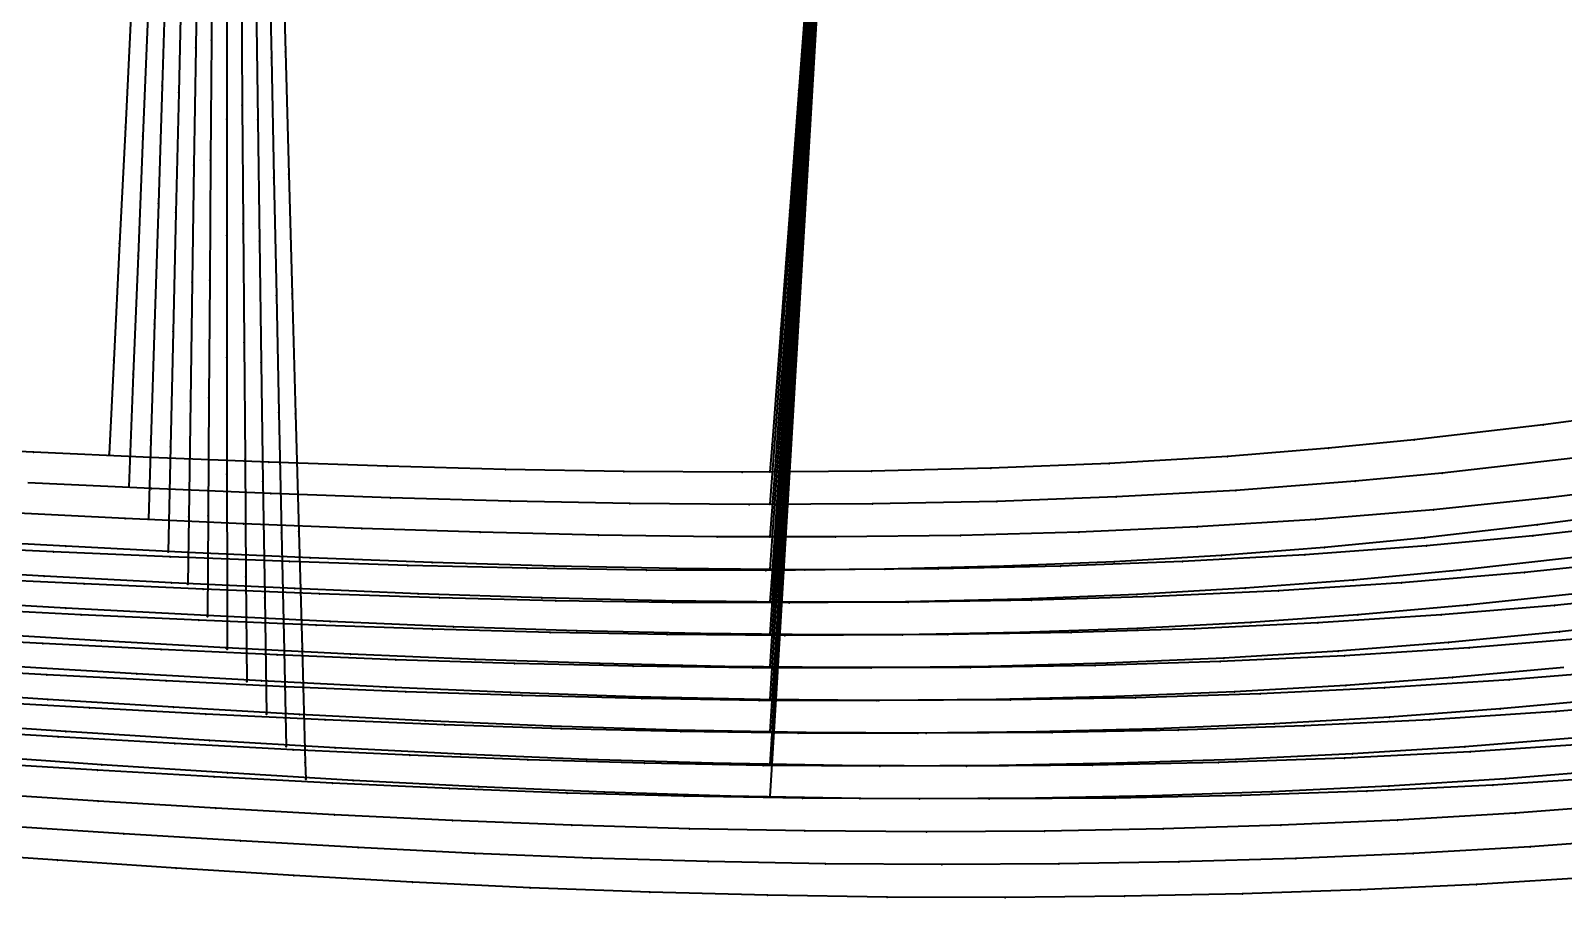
# Model space of a CAD drawing. Extents: x -2408 to 1029, y -526 to 2095.
# Drawn here: x -567.2 to -369.3, y 1217.6 to 1329.5 of the extents above; entities that cross this region are included whole.
import ezdxf

# ---------------------------------------------------------------- set-up
doc = ezdxf.new("R2010")
doc.units = 0

# ---------------------------------------------------------------- blocks, each defined once
blk = doc.blocks.new(' -30')
at = {"layer": '1'}
blk.add_lwpolyline([(-173.768204, 266.649445), (-188.667498, 264.712024), (-203.19989, 263.048262), (-216.107723, 261.813037), (-229.421255, 260.78349), (-243.263953, 259.962451), (-257.471019, 259.367945), (-272.871859, 258.980271), (-288.252151, 258.829027), (-303.657875, 258.883488), (-319.057422, 259.1144), (-334.458205, 259.495196), (-349.768717, 259.996987), (-365.162502, 260.597689), (-380.221198, 261.252039), (-395.609891, 261.970117)], dxfattribs=at)
at = {"layer": '14'}
blk.add_lwpolyline([(-173.497036, 279.543347), (-187.889222, 277.624262), (-204.537502, 275.677619), (-215.577614, 274.602795), (-228.63946, 273.564135), (-243.901694, 272.646423), (-259.179873, 272.019393), (-274.610629, 271.65346), (-291.307569, 271.525076), (-306.589246, 271.6156), (-321.870087, 271.876495), (-337.149428, 272.281161), (-352.426916, 272.803001), (-367.701887, 273.41541), (-382.805522, 274.084141), (-398.074575, 274.803593)], dxfattribs=at)
at = {"layer": '2'}
for p in [(-373.055725, 273.839893), (-287.709846, 271.582108)]:
    blk.add_point(p, dxfattribs=at)
at = {"layer": '3'}
for p in [(-283.991246, 320.791318), (-370.940674, 316.065368), (-285.164421, 305.266334), (-371.69304, 301.044358), (-286.316888, 290.015761), (-372.44714, 285.989388), (-187.889222, 277.624262), (-204.537502, 275.677619), (-382.805522, 274.084141), (-367.701887, 273.41541), (-287.446104, 275.072392), (-228.63946, 273.564135), (-215.577614, 274.602795), (-352.426916, 272.803001), (-337.149428, 272.281161), (-321.870087, 271.876495), (-306.589246, 271.6156), (-291.307569, 271.525076), (-274.610629, 271.65346), (-259.179873, 272.019393), (-243.901694, 272.646423), (-188.667498, 264.712024), (-380.221198, 261.252039), (-216.107723, 261.813037), (-203.19989, 263.048262), (-365.162502, 260.597689), (-349.768717, 259.996987), (-334.458205, 259.495196), (-257.471019, 259.367945), (-243.263953, 259.962451), (-229.421255, 260.78349), (-319.057422, 259.1144), (-303.657875, 258.883488), (-288.252151, 258.829027), (-272.871859, 258.980271)]:
    blk.add_point(p, dxfattribs=at)
at = {"layer": '8'}
for points in [[(-357.994041, 575.302811), (-358.78186, 559.547635), (-359.557937, 544.069272), (-360.322592, 528.86404), (-361.084233, 513.685404), (-361.829946, 498.666906), (-362.574553, 483.487431), (-363.318647, 468.307932), (-364.092661, 452.698247), (-364.85375, 437.519584), (-365.612888, 422.429259), (-366.374362, 407.250609), (-367.134082, 392.071869), (-367.88499, 377.065575), (-368.645189, 361.886858), (-369.405699, 346.708157), (-370.180402, 331.244073), (-370.940674, 316.065368), (-371.69304, 301.044358), (-372.44714, 285.989388), (-373.055725, 273.839893)], [(-267.785759, 536.391029), (-268.970889, 520.885647), (-270.140575, 505.316837), (-271.278187, 489.841572), (-272.408891, 474.313432), (-273.518252, 459.303073), (-274.691014, 443.778063), (-275.86766, 428.304753), (-277.042325, 412.779884), (-278.21354, 397.254754), (-279.349544, 382.208615), (-280.523073, 366.683647), (-281.657577, 351.675743), (-282.83071, 336.150751), (-283.991246, 320.791318), (-285.164421, 305.266334), (-286.316888, 290.015761), (-287.446104, 275.072392), (-287.709846, 271.582108)]]:
    blk.add_lwpolyline(points, dxfattribs=at)
blk = doc.blocks.new(' -31')
at = {"layer": '1'}
blk.add_lwpolyline([(-183.940818, 261.203966), (-198.581317, 259.566592), (-212.384872, 258.273596), (-226.352458, 257.223109), (-240.336739, 256.419421), (-255.126157, 255.825471), (-270.164629, 255.467386), (-285.251046, 255.329408), (-300.293742, 255.386478), (-315.345961, 255.613307), (-330.384005, 255.985714), (-345.867439, 256.497014), (-360.898203, 257.092448), (-376.284831, 257.776471), (-391.309986, 258.497387)], dxfattribs=at)
at = {"layer": '14'}
blk.add_lwpolyline([(-184.036003, 274.012092), (-200.913119, 272.094213), (-212.156456, 271.031151), (-227.563698, 269.864774), (-242.994224, 269.007249), (-258.438914, 268.43259), (-274.469515, 268.107542), (-290.377555, 268.028432), (-305.823296, 268.152585), (-321.267783, 268.447564), (-336.710409, 268.887078), (-352.150871, 269.444846), (-367.588562, 270.094576), (-383.525785, 270.834182)], dxfattribs=at)
at = {"layer": '2'}
for p in [(-370.515747, 270.334682), (-287.709846, 268.076897)]:
    blk.add_point(p, dxfattribs=at)
at = {"layer": '3'}
for p in [(-283.568809, 324.321148), (-368.673841, 315.567976), (-284.686106, 309.145322), (-369.302066, 300.139236), (-285.815989, 293.799556), (-369.923554, 284.876894), (-286.918402, 278.82658), (-200.913119, 272.094213), (-367.588562, 270.094576), (-352.150871, 269.444846), (-227.563698, 269.864774), (-212.156456, 271.031151), (-336.710409, 268.887078), (-321.267783, 268.447564), (-305.823296, 268.152585), (-290.377555, 268.028432), (-274.469515, 268.107542), (-258.438914, 268.43259), (-242.994224, 269.007249), (-198.581317, 259.566592), (-376.284831, 257.776471), (-212.384872, 258.273596), (-360.898203, 257.092448), (-345.867439, 256.497014), (-330.384005, 255.985714), (-315.345961, 255.613307), (-300.293742, 255.386478), (-285.251046, 255.329408), (-270.164629, 255.467386), (-255.126157, 255.825471), (-240.336739, 256.419421), (-226.352458, 257.223109)]:
    blk.add_point(p, dxfattribs=at)
at = {"layer": '8'}
for points in [[(-357.994041, 578.807983), (-358.649132, 562.686417), (-359.267463, 547.518838), (-359.903873, 531.964499), (-360.537909, 516.432865), (-361.157443, 501.065163), (-361.774082, 485.532827), (-362.389768, 470.000454), (-363.004279, 454.703099), (-363.637041, 439.171419), (-364.272866, 423.639861), (-364.903066, 408.198477), (-365.535021, 392.666756), (-366.159478, 377.311497), (-366.791779, 361.779794), (-367.424438, 346.248108), (-368.041408, 331.099689), (-368.673841, 315.567976), (-369.302066, 300.139236), (-369.923554, 284.876894), (-370.515747, 270.334682)], [(-267.785759, 539.896202), (-268.971377, 523.980308), (-270.0986, 508.584758), (-271.194162, 493.295128), (-272.281755, 477.946298), (-273.387537, 462.538378), (-274.514607, 447.192397), (-275.651862, 431.847157), (-276.780583, 416.554046), (-277.908851, 401.208165), (-279.044466, 385.76366), (-280.174425, 370.417898), (-281.309176, 355.012686), (-282.439101, 339.666924), (-283.568809, 324.321148), (-284.686106, 309.145322), (-285.815989, 293.799556), (-286.918402, 278.82658), (-287.709846, 268.076897)]]:
    blk.add_lwpolyline(points, dxfattribs=at)
blk = doc.blocks.new(' -32')
at = {"layer": '1'}
blk.add_lwpolyline([(-183.336008, 257.243767), (-197.687022, 255.719759), (-211.804536, 254.470482), (-225.623599, 253.502201), (-240.282478, 252.738995), (-255.401476, 252.205891), (-270.583031, 251.904495), (-285.785296, 251.817501), (-300.969366, 251.923397), (-316.087234, 252.196246), (-331.265782, 252.614597), (-346.297519, 253.148879), (-361.468315, 253.785421), (-376.636902, 254.494496), (-391.802005, 255.25565)], dxfattribs=at)
at = {"layer": '14'}
blk.add_lwpolyline([(-171.884485, 271.426653), (-187.269534, 269.579546), (-202.023873, 268.052843), (-217.265928, 266.790779), (-232.533419, 265.831239), (-247.818624, 265.150875), (-263.114051, 264.726334), (-279.247417, 264.530002), (-294.542984, 264.557211), (-309.835729, 264.767), (-325.125695, 265.134635), (-340.412701, 265.635379), (-355.696637, 266.244498), (-370.977396, 266.937255), (-387.4764, 267.751329)], dxfattribs=at)
at = {"layer": '2'}
for p in [(-367.975731, 266.829491), (-287.709846, 264.571705)]:
    blk.add_point(p, dxfattribs=at)
at = {"layer": '3'}
for p in [(-366.199039, 322.759771), (-284.033857, 315.781003), (-366.681662, 307.565715), (-285.120378, 300.644871), (-367.17584, 292.008496), (-286.231128, 285.17165), (-367.651794, 277.026072), (-287.314048, 270.085635), (-187.269534, 269.579546), (-202.023873, 268.052843), (-370.977396, 266.937255), (-355.696637, 266.244498), (-340.412701, 265.635379), (-232.533419, 265.831239), (-217.265928, 266.790779), (-325.125695, 265.134635), (-309.835729, 264.767), (-294.542984, 264.557211), (-279.247417, 264.530002), (-263.114051, 264.726334), (-247.818624, 265.150875), (-197.687022, 255.719759), (-376.636902, 254.494496), (-361.468315, 253.785421), (-225.623599, 253.502201), (-211.804536, 254.470482), (-346.297519, 253.148879), (-331.265782, 252.614597), (-316.087234, 252.196246), (-300.969366, 251.923397), (-285.785296, 251.817501), (-270.583031, 251.904495), (-255.401476, 252.205891), (-240.282478, 252.738995)]:
    blk.add_point(p, dxfattribs=at)
at = {"layer": '8'}
for points in [[(-357.994041, 582.313194), (-358.49787, 566.40859), (-358.988057, 550.997434), (-359.474144, 535.786342), (-359.958852, 520.592354), (-360.431675, 505.566142), (-360.900168, 490.37164), (-361.365744, 475.177058), (-361.851347, 459.532016), (-362.332423, 444.337911), (-362.818072, 429.14395), (-363.300177, 414.042294), (-363.782934, 398.848259), (-364.264741, 383.654174), (-364.741199, 368.640575), (-365.223946, 353.446515), (-365.716322, 337.953807), (-366.199039, 322.759771), (-366.681662, 307.565715), (-367.17584, 292.008496), (-367.651794, 277.026072), (-367.975731, 266.829491)], [(-267.785759, 543.401413), (-268.935325, 527.582206), (-270.014405, 512.479487), (-271.068283, 497.415128), (-272.113179, 482.276074), (-273.171797, 467.07604), (-274.251194, 451.939413), (-275.344252, 436.80376), (-276.431543, 421.721797), (-277.517392, 406.585633), (-278.609211, 391.348216), (-279.695318, 376.212082), (-280.782325, 361.076011), (-281.87353, 345.878914), (-282.959968, 330.742801), (-284.033857, 315.781003), (-285.120378, 300.644871), (-286.231128, 285.17165), (-287.314048, 270.085635), (-287.709846, 264.571705)]]:
    blk.add_lwpolyline(points, dxfattribs=at)
blk = doc.blocks.new(' -33')
at = {"layer": '1'}
blk.add_lwpolyline([(-170.503107, 254.684264), (-185.783142, 252.961854), (-200.115176, 251.589704), (-214.32995, 250.479434), (-229.089173, 249.582842), (-244.157703, 248.92773), (-259.464515, 248.511474), (-274.625652, 248.320708), (-289.938199, 248.329859), (-305.373061, 248.52567), (-320.68117, 248.884136), (-336.02926, 249.383467), (-351.329189, 249.996009), (-366.325046, 250.683422), (-381.617947, 251.450812), (-396.831492, 252.263517)], dxfattribs=at)
at = {"layer": '14'}
blk.add_lwpolyline([(-174.358701, 267.027997), (-189.189198, 265.377344), (-202.928383, 264.082616), (-218.663792, 262.907266), (-234.422247, 262.035139), (-250.195302, 261.442392), (-265.974819, 261.105171), (-283.202944, 261.000957), (-299.78551, 261.135663), (-315.557862, 261.451939), (-331.32772, 261.92457), (-347.094884, 262.526912), (-362.85885, 263.232309), (-378.619417, 264.014116), (-394.111107, 264.834048)], dxfattribs=at)
at = {"layer": '2'}
for p in [(-365.435715, 263.324299), (-287.709846, 261.066513)]:
    blk.add_point(p, dxfattribs=at)
at = {"layer": '3'}
for p in [(-282.87251, 330.142659), (-364.060061, 322.615445), (-283.946509, 314.80467), (-364.420403, 307.083761), (-285.033146, 299.287995), (-364.776221, 291.747024), (-286.101627, 284.031138), (-365.121605, 276.861275), (-287.161297, 268.899653), (-189.189198, 265.377344), (-378.619417, 264.014116), (-362.85885, 263.232309), (-202.928383, 264.082616), (-347.094884, 262.526912), (-331.32772, 261.92457), (-315.557862, 261.451939), (-250.195302, 261.442392), (-234.422247, 262.035139), (-218.663792, 262.907266), (-299.78551, 261.135663), (-283.202944, 261.000957), (-265.974819, 261.105171), (-381.617947, 251.450812), (-200.115176, 251.589704), (-185.783142, 252.961854), (-366.325046, 250.683422), (-351.329189, 249.996009), (-336.02926, 249.383467), (-229.089173, 249.582842), (-214.32995, 250.479434), (-320.68117, 248.884136), (-305.373061, 248.52567), (-289.938199, 248.329859), (-274.625652, 248.320708), (-259.464515, 248.511474), (-244.157703, 248.92773)]:
    blk.add_point(p, dxfattribs=at)
at = {"layer": '8'}
for points in [[(-357.994041, 585.818405), (-358.356178, 570.149614), (-358.719727, 554.504655), (-359.083177, 538.963578), (-359.445801, 523.431935), (-359.798016, 508.071864), (-360.144258, 492.539848), (-360.487111, 477.007756), (-360.830012, 461.721146), (-361.188076, 446.189394), (-361.551312, 430.657758), (-361.912148, 415.220494), (-362.272787, 399.688787), (-362.632317, 384.157073), (-362.987864, 368.809854), (-363.348292, 353.278146), (-363.699601, 338.147147), (-364.060061, 322.615445), (-364.420403, 307.083761), (-364.776221, 291.747024), (-365.121605, 276.861275), (-365.435715, 263.324299)], [(-267.785759, 546.906624), (-268.899621, 531.204159), (-269.972668, 515.818523), (-271.026283, 500.384906), (-272.070381, 484.865302), (-273.084857, 469.903824), (-274.205876, 453.765856), (-275.298994, 438.249628), (-276.386789, 422.78847), (-277.472884, 407.271753), (-278.521339, 392.271899), (-279.607435, 376.755195), (-280.69455, 361.238558), (-281.78593, 345.659346), (-282.87251, 330.142659), (-283.946509, 314.80467), (-285.033146, 299.287995), (-286.101627, 284.031138), (-287.161297, 268.899653), (-287.709846, 261.066513)]]:
    blk.add_lwpolyline(points, dxfattribs=at)
blk = doc.blocks.new(' -34')
at = {"layer": '1'}
blk.add_lwpolyline([(-185.206604, 249.065115), (-199.566498, 247.759907), (-213.34521, 246.746862), (-227.741584, 245.937522), (-243.019098, 245.327724), (-258.463214, 244.946252), (-273.67236, 244.784969), (-289.120931, 244.822659), (-304.256387, 245.040184), (-319.700006, 245.427495), (-334.747222, 245.942588), (-350.182194, 246.587652), (-365.667973, 247.328032), (-381.095327, 248.134323), (-396.519843, 248.991743)], dxfattribs=at)
at = {"layer": '14'}
blk.add_lwpolyline([(-174.572395, 262.955322), (-190.269998, 261.322128), (-206.155078, 259.980263), (-222.066846, 258.950753), (-237.997576, 258.2106), (-253.93924, 257.736822), (-269.884111, 257.506427), (-285.433026, 257.495374), (-301.250033, 257.685547), (-317.185695, 258.059723), (-333.118419, 258.589917), (-349.048059, 259.248839), (-364.974239, 260.009191), (-381.420359, 260.872085), (-397.338863, 261.759085)], dxfattribs=at)
at = {"layer": '2'}
for p in [(-362.895737, 259.819088), (-287.709846, 257.561302)]:
    blk.add_point(p, dxfattribs=at)
at = {"layer": '3'}
for p in [(-361.856973, 329.055137), (-283.393533, 320.700933), (-362.08426, 313.90714), (-284.424243, 305.622657), (-362.31091, 298.797827), (-285.467563, 290.361306), (-362.541301, 283.44087), (-286.525887, 274.88048), (-362.765018, 268.530517), (-190.269998, 261.322128), (-381.420359, 260.872085), (-364.974239, 260.009191), (-287.534775, 260.122312), (-206.155078, 259.980263), (-349.048059, 259.248839), (-333.118419, 258.589917), (-317.185695, 258.059723), (-301.250033, 257.685547), (-285.433026, 257.495374), (-269.884111, 257.506427), (-253.93924, 257.736822), (-237.997576, 258.2106), (-222.066846, 258.950753), (-381.095327, 248.134323), (-199.566498, 247.759907), (-365.667973, 247.328032), (-350.182194, 246.587652), (-334.747222, 245.942588), (-319.700006, 245.427495), (-227.741584, 245.937522), (-213.34521, 246.746862), (-304.256387, 245.040184), (-289.120931, 244.822659), (-273.67236, 244.784969), (-258.463214, 244.946252), (-243.019098, 245.327724)]:
    blk.add_point(p, dxfattribs=at)
at = {"layer": '8'}
for points in [[(-357.994041, 589.323578), (-358.232784, 573.314169), (-358.462428, 558.04015), (-358.692348, 542.89281), (-358.922183, 527.744832), (-359.146703, 512.596784), (-359.369416, 496.9027), (-359.579519, 481.754431), (-359.789396, 466.856898), (-360.022707, 450.987489), (-360.251846, 435.839505), (-360.480858, 420.787976), (-360.709181, 405.639974), (-360.935904, 390.491966), (-361.170325, 374.811117), (-361.397397, 359.663089), (-361.624845, 344.515086), (-361.856973, 329.055137), (-362.08426, 313.90714), (-362.31091, 298.797827), (-362.541301, 283.44087), (-362.765018, 268.530517), (-362.895737, 259.819088)], [(-267.785759, 550.411797), (-268.864277, 534.845587), (-269.931037, 519.185757), (-270.942401, 504.021099), (-271.944262, 488.756954), (-272.951471, 473.493179), (-273.986686, 458.166258), (-275.034671, 442.905221), (-276.08056, 427.700825), (-277.124562, 412.439522), (-278.165872, 397.178028), (-279.215287, 381.810336), (-280.258805, 366.549018), (-281.306995, 351.223613), (-282.350378, 335.962271), (-283.393533, 320.700933), (-284.424243, 305.622657), (-285.467563, 290.361306), (-286.525887, 274.88048), (-287.534775, 260.122312), (-287.709846, 257.561302)]]:
    blk.add_lwpolyline(points, dxfattribs=at)
blk = doc.blocks.new(' -35')
at = {"layer": '1'}
blk.add_lwpolyline([(-178.555418, 245.770497), (-193.423369, 244.402106), (-207.70003, 243.334547), (-222.606377, 242.480514), (-237.875071, 241.853892), (-253.315107, 241.450995), (-268.624313, 241.263922), (-284.069524, 241.274969), (-299.213988, 241.469519), (-314.654661, 241.840707), (-329.710947, 242.348231), (-345.142515, 242.992943), (-360.569549, 243.738312), (-375.589447, 244.537656), (-391.009416, 245.414833)], dxfattribs=at)
at = {"layer": '14'}
blk.add_lwpolyline([(-168.833967, 259.566513), (-186.415748, 257.760559), (-201.040658, 256.536337), (-216.948158, 255.498262), (-232.874408, 254.742649), (-248.812289, 254.247945), (-264.754454, 253.992604), (-280.880338, 253.956486), (-296.723777, 254.127276), (-312.656107, 254.489153), (-328.585212, 255.014754), (-344.511006, 255.67678), (-360.433178, 256.447924), (-378.625188, 257.427819), (-392.835521, 258.243537)], dxfattribs=at)
at = {"layer": '2'}
for p in [(-360.355721, 256.313896), (-287.709846, 254.05611)]:
    blk.add_point(p, dxfattribs=at)
at = {"layer": '3'}
for p in [(-359.824154, 330.706494), (-282.871413, 326.520576), (-359.934742, 315.236191), (-283.902178, 311.081352), (-360.045242, 299.765885), (-284.902103, 296.105773), (-360.153836, 284.564298), (-285.902076, 281.130196), (-360.262756, 269.321207), (-286.918041, 265.914754), (-378.625188, 257.427819), (-186.415748, 257.760559), (-360.433178, 256.447924), (-344.511006, 255.67678), (-216.948158, 255.498262), (-201.040658, 256.536337), (-328.585212, 255.014754), (-312.656107, 254.489153), (-296.723777, 254.127276), (-280.880338, 253.956486), (-264.754454, 253.992604), (-248.812289, 254.247945), (-232.874408, 254.742649), (-375.589447, 244.537656), (-360.569549, 243.738312), (-193.423369, 244.402106), (-345.142515, 242.992943), (-329.710947, 242.348231), (-314.654661, 241.840707), (-299.213988, 241.469519), (-253.315107, 241.450995), (-237.875071, 241.853892), (-222.606377, 242.480514), (-207.70003, 243.334547), (-284.069524, 241.274969), (-268.624313, 241.263922)]:
    blk.add_point(p, dxfattribs=at)
at = {"layer": '8'}
for points in [[(-357.994041, 592.828789), (-358.10507, 577.086023), (-358.216104, 561.603627), (-358.329169, 546.146793), (-358.442452, 530.676502), (-358.550565, 515.206176), (-358.648017, 499.914978), (-358.741122, 484.44456), (-358.836891, 468.97415), (-358.940036, 453.75982), (-359.05188, 438.28952), (-359.165799, 422.819241), (-359.277038, 407.447403), (-359.387175, 391.977098), (-359.495472, 376.699298), (-359.605702, 361.229002), (-359.716393, 345.758691), (-359.824154, 330.706494), (-359.934742, 315.236191), (-360.045242, 299.765885), (-360.153836, 284.564298), (-360.262756, 269.321207), (-360.355721, 256.313896)], [(-267.785759, 553.917007), (-268.864741, 537.978135), (-269.889514, 522.580979), (-270.900485, 507.06701), (-271.860093, 492.088782), (-272.822973, 477.110772), (-273.811471, 462.067876), (-274.814074, 447.09247), (-275.861032, 431.524137), (-276.86279, 416.548675), (-277.861106, 401.572977), (-278.866672, 386.488486), (-279.866481, 371.512893), (-280.866942, 356.537344), (-281.871547, 341.496161), (-282.871413, 326.520576), (-283.902178, 311.081352), (-284.902103, 296.105773), (-285.902076, 281.130196), (-286.918041, 265.914754), (-287.709846, 254.05611)]]:
    blk.add_lwpolyline(points, dxfattribs=at)
blk = doc.blocks.new(' -36')
at = {"layer": '1'}
blk.add_lwpolyline([(-183.553624, 241.367204), (-197.968038, 240.204386), (-212.494343, 239.281362), (-227.553251, 238.56932), (-242.984668, 238.071787), (-258.057404, 237.794367), (-273.530172, 237.708608), (-288.605063, 237.810626), (-303.923887, 238.095778), (-318.992565, 238.538278), (-334.219421, 239.124982), (-349.278421, 239.819537), (-364.556665, 240.615975), (-379.60752, 241.469084), (-394.686825, 242.373142)], dxfattribs=at)
at = {"layer": '14'}
blk.add_lwpolyline([(-182.79132, 254.177153), (-197.433485, 252.977184), (-213.506301, 251.948596), (-229.597429, 251.199497), (-245.700077, 250.708956), (-261.807222, 250.456054), (-278.509738, 250.422894), (-293.588987, 250.585537), (-309.685441, 250.95273), (-325.778396, 251.493127), (-341.867605, 252.178226), (-357.952893, 252.979528), (-374.034088, 253.868532), (-389.220232, 254.763991)], dxfattribs=at)
at = {"layer": '2'}
for p in [(-357.815742, 252.808685), (-287.709846, 250.5509)]:
    blk.add_point(p, dxfattribs=at)
at = {"layer": '3'}
for p in [(-282.740442, 326.708584), (-357.842569, 321.230885), (-283.727838, 311.574727), (-357.836665, 306.190293), (-284.727862, 296.249042), (-357.830455, 290.448863), (-285.72795, 280.923341), (-357.824549, 275.396306), (-286.727251, 265.609378), (-357.818728, 260.484553), (-374.034088, 253.868532), (-357.952893, 252.979528), (-341.867605, 252.178226), (-325.778396, 251.493127), (-213.506301, 251.948596), (-197.433485, 252.977184), (-309.685441, 250.95273), (-293.588987, 250.585537), (-278.509738, 250.422894), (-261.807222, 250.456054), (-245.700077, 250.708956), (-229.597429, 251.199497), (-379.60752, 241.469084), (-364.556665, 240.615975), (-349.278421, 239.819537), (-197.968038, 240.204386), (-334.219421, 239.124982), (-318.992565, 238.538278), (-303.923887, 238.095778), (-288.605063, 237.810626), (-273.530172, 237.708608), (-258.057404, 237.794367), (-242.984668, 238.071787), (-227.553251, 238.56932), (-212.494343, 239.281362)]:
    blk.add_point(p, dxfattribs=at)
at = {"layer": '8'}
for points in [[(-357.994041, 596.334), (-357.986258, 580.263284), (-357.980483, 564.458349), (-357.9771, 549.431499), (-357.97405, 534.390923), (-357.966692, 519.350346), (-357.949904, 503.740674), (-357.927372, 488.700112), (-357.905855, 473.659549), (-357.891746, 458.128292), (-357.885815, 443.08771), (-357.883123, 428.047136), (-357.879272, 412.355052), (-357.873467, 397.314466), (-357.866747, 382.273902), (-357.860029, 366.677824), (-357.854128, 351.637242), (-357.848458, 336.596676), (-357.842569, 321.230885), (-357.836665, 306.190293), (-357.830455, 290.448863), (-357.824549, 275.396306), (-357.818728, 260.484553), (-357.815742, 252.808685)], [(-267.785759, 557.422218), (-268.829755, 541.650889), (-269.848107, 526.003867), (-270.816633, 510.809799), (-271.776098, 495.481495), (-272.737112, 480.153301), (-273.723161, 464.758583), (-274.724858, 449.432983), (-275.728562, 434.167), (-276.731204, 418.841461), (-277.729859, 403.515668), (-278.735334, 388.078504), (-279.735093, 372.752783), (-280.735647, 357.427113), (-281.740432, 342.034287), (-282.740442, 326.708584), (-283.727838, 311.574727), (-284.727862, 296.249042), (-285.72795, 280.923341), (-286.727251, 265.609378), (-287.709846, 250.5509)]]:
    blk.add_lwpolyline(points, dxfattribs=at)
blk = doc.blocks.new(' -37')
at = {"layer": '1'}
blk.add_lwpolyline([(-177.861629, 237.967491), (-192.76397, 236.759187), (-207.819563, 235.797054), (-222.888971, 235.077212), (-238.295454, 234.568414), (-253.378787, 234.274336), (-268.404967, 234.16699), (-283.49094, 234.240524), (-298.806344, 234.499671), (-313.886493, 234.923621), (-329.108117, 235.499975), (-344.17805, 236.194615), (-359.495093, 237.001945), (-374.555851, 237.871931), (-389.619784, 238.796419)], dxfattribs=at)
at = {"layer": '14'}
blk.add_lwpolyline([(-176.877599, 250.800627), (-192.274008, 249.529257), (-208.342578, 248.491048), (-224.429376, 247.72602), (-240.528111, 247.214412), (-256.632188, 246.936475), (-273.912031, 246.875687), (-289.018482, 247.014346), (-305.112116, 247.361918), (-321.201719, 247.892464), (-337.287339, 248.577004), (-353.368721, 249.386542), (-369.445915, 250.292101), (-384.674584, 251.212567)], dxfattribs=at)
at = {"layer": '2'}
for p in [(-355.275726, 249.303493), (-287.709846, 247.045708)]:
    blk.add_point(p, dxfattribs=at)
at = {"layer": '3'}
for p in [(-355.843415, 323.726308), (-283.131186, 318.809211), (-355.726375, 308.378797), (-284.118728, 303.329621), (-355.609575, 293.071471), (-285.075416, 288.33535), (-355.494618, 278.003513), (-286.057556, 272.942613), (-355.379055, 262.852818), (-287.025861, 257.766222), (-369.445915, 250.292101), (-353.368721, 249.386542), (-192.274008, 249.529257), (-337.287339, 248.577004), (-321.201719, 247.892464), (-224.429376, 247.72602), (-208.342578, 248.491048), (-305.112116, 247.361918), (-289.018482, 247.014346), (-273.912031, 246.875687), (-256.632188, 246.936475), (-240.528111, 247.214412), (-374.555851, 237.871931), (-359.495093, 237.001945), (-344.17805, 236.194615), (-207.819563, 235.797054), (-192.76397, 236.759187), (-329.108117, 235.499975), (-313.886493, 234.923621), (-298.806344, 234.499671), (-283.49094, 234.240524), (-268.404967, 234.16699), (-253.378787, 234.274336), (-238.295454, 234.568414), (-222.888971, 235.077212)]:
    blk.add_point(p, dxfattribs=at)
at = {"layer": '8'}
for points in [[(-357.994041, 599.839211), (-357.872231, 584.064936), (-357.756174, 568.812925), (-357.641826, 553.514255), (-357.527834, 538.1667), (-357.409938, 522.819186), (-357.285102, 507.658387), (-357.15155, 492.310991), (-357.017919, 476.963593), (-356.893468, 461.882822), (-356.775165, 446.535295), (-356.661063, 431.187733), (-356.547517, 415.942769), (-356.430967, 400.595233), (-356.31318, 385.247712), (-356.196898, 370.100727), (-356.079687, 354.753207), (-355.96282, 339.405684), (-355.843415, 323.726308), (-355.726375, 308.378797), (-355.609575, 293.071471), (-355.494618, 278.003513), (-355.379055, 262.852818), (-355.275726, 249.303493)], [(-267.785759, 560.927429), (-268.795142, 545.34185), (-269.765149, 530.114361), (-270.732745, 514.613438), (-271.650701, 499.616754), (-272.567585, 484.620003), (-273.5058, 469.554919), (-274.46069, 454.560548), (-275.424583, 439.566741), (-276.425412, 423.951793), (-277.381598, 408.957502), (-278.336233, 393.963106), (-279.299279, 378.854898), (-280.256221, 363.860666), (-281.217806, 348.797753), (-282.174623, 333.803491), (-283.131186, 318.809211), (-284.118728, 303.329621), (-285.075416, 288.33535), (-286.057556, 272.942613), (-287.025861, 257.766222), (-287.709846, 247.045708)]]:
    blk.add_lwpolyline(points, dxfattribs=at)
blk = doc.blocks.new(' -38')
at = {"layer": '1'}
blk.add_lwpolyline([(-176.41555, 234.192127), (-191.493505, 233.033374), (-206.683053, 232.119084), (-221.737434, 231.444546), (-236.947153, 230.977241), (-252.263757, 230.705862), (-267.480401, 230.620363), (-283.221517, 230.72439), (-298.095969, 231.001858), (-313.306125, 231.453257), (-328.724376, 232.067042), (-343.923283, 232.801981), (-359.254808, 233.646514), (-374.44389, 234.560456), (-389.689342, 235.531898)], dxfattribs=at)
at = {"layer": '14'}
blk.add_lwpolyline([(-170.92207, 247.425283), (-186.255913, 246.14239), (-202.486594, 245.070471), (-218.7361, 244.272098), (-234.99825, 243.727967), (-251.266861, 243.418773), (-267.535751, 243.325212), (-283.064163, 243.423407), (-299.726602, 243.743404), (-315.980931, 244.257619), (-332.230671, 244.940605), (-348.475948, 245.761698), (-364.716661, 246.690221), (-380.968243, 247.696493), (-397.199885, 248.752953)], dxfattribs=at)
at = {"layer": '2'}
for p in [(-352.735748, 245.798283), (-287.709846, 243.540497)]:
    blk.add_point(p, dxfattribs=at)
at = {"layer": '3'}
for p in [(-282.087019, 333.629568), (-353.853879, 322.492269), (-283.043701, 318.300389), (-353.625682, 306.837786), (-283.987853, 303.171853), (-353.397413, 291.183321), (-284.94464, 287.84268), (-353.173324, 275.814354), (-285.901466, 272.513529), (-352.95453, 260.806678), (-286.842971, 257.429392), (-380.968243, 247.696493), (-364.716661, 246.690221), (-348.475948, 245.761698), (-186.255913, 246.14239), (-332.230671, 244.940605), (-315.980931, 244.257619), (-299.726602, 243.743404), (-234.99825, 243.727967), (-218.7361, 244.272098), (-202.486594, 245.070471), (-283.064163, 243.423407), (-267.535751, 243.325212), (-251.266861, 243.418773), (-374.44389, 234.560456), (-359.254808, 233.646514), (-343.923283, 232.801981), (-328.724376, 232.067042), (-206.683053, 232.119084), (-191.493505, 233.033374), (-313.306125, 231.453257), (-298.095969, 231.001858), (-283.221517, 230.72439), (-267.480401, 230.620363), (-252.263757, 230.705862), (-236.947153, 230.977241), (-221.737434, 231.444546)]:
    blk.add_point(p, dxfattribs=at)
at = {"layer": '8'}
for points in [[(-357.994041, 603.344383), (-357.757929, 587.254624), (-357.531393, 571.697565), (-357.306276, 556.092905), (-357.081181, 540.438379), (-356.852105, 524.783918), (-356.617269, 509.319966), (-356.372216, 493.665735), (-356.127082, 478.011517), (-355.893204, 462.629209), (-355.663709, 446.974751), (-355.438498, 431.320228), (-355.214578, 415.770351), (-354.986863, 400.11586), (-354.757885, 384.461385), (-354.531864, 369.011453), (-354.303478, 353.35699), (-354.075445, 337.702504), (-353.853879, 322.492269), (-353.625682, 306.837786), (-353.397413, 291.183321), (-353.173324, 275.814354), (-352.95453, 260.806678), (-352.735748, 245.798283)], [(-267.785759, 564.432602), (-268.79559, 548.4989), (-269.765673, 532.931308), (-270.690884, 517.781071), (-271.608583, 502.449512), (-272.524328, 487.117842), (-273.461049, 471.716247), (-274.415279, 456.386928), (-275.379307, 441.05821), (-276.337063, 425.79129), (-277.29365, 410.462126), (-278.248356, 395.132831), (-279.211341, 379.687194), (-280.168331, 364.358045), (-281.125668, 349.028933), (-282.087019, 333.629568), (-283.043701, 318.300389), (-283.987853, 303.171853), (-284.94464, 287.84268), (-285.901466, 272.513529), (-286.842971, 257.429392), (-287.709846, 243.540497)]]:
    blk.add_lwpolyline(points, dxfattribs=at)
blk = doc.blocks.new(' -39')
at = {"layer": '1'}
blk.add_lwpolyline([(-174.381808, 230.478986), (-189.564529, 229.361276), (-204.656353, 228.492047), (-219.817172, 227.843143), (-234.927285, 227.40199), (-250.405963, 227.144778), (-265.522311, 227.072712), (-280.556488, 227.176802), (-295.670474, 227.457406), (-310.780255, 227.907916), (-325.800826, 228.514159), (-340.89891, 229.258212), (-356.05892, 230.112318), (-371.146549, 231.043218), (-386.320927, 232.036878)], dxfattribs=at)
at = {"layer": '14'}
blk.add_lwpolyline([(-181.051967, 242.692704), (-197.278495, 241.611285), (-213.523687, 240.797512), (-229.781782, 240.233044), (-246.04702, 239.89954), (-262.313638, 239.778658), (-278.419943, 239.852064), (-295.109558, 240.141689), (-311.361035, 240.63668), (-327.607567, 241.311907), (-343.849207, 242.135809), (-360.086012, 243.076827), (-378.636523, 244.255201), (-392.607548, 245.190456)], dxfattribs=at)
at = {"layer": '2'}
for p in [(-350.195732, 242.293091), (-287.709846, 240.035305)]:
    blk.add_point(p, dxfattribs=at)
at = {"layer": '3'}
for p in [(-352.086359, 331.210923), (-282.82573, 319.988481), (-351.756728, 315.702433), (-283.769967, 304.529433), (-351.434295, 300.539062), (-284.72684, 288.865369), (-351.112732, 285.418531), (-285.683773, 273.201326), (-350.782694, 269.898324), (-286.607023, 258.088398), (-350.458211, 254.638131), (-378.636523, 244.255201), (-360.086012, 243.076827), (-343.849207, 242.135809), (-287.513962, 243.241959), (-197.278495, 241.611285), (-327.607567, 241.311907), (-311.361035, 240.63668), (-295.109558, 240.141689), (-278.419943, 239.852064), (-262.313638, 239.778658), (-246.04702, 239.89954), (-229.781782, 240.233044), (-213.523687, 240.797512), (-371.146549, 231.043218), (-356.05892, 230.112318), (-340.89891, 229.258212), (-325.800826, 228.514159), (-310.780255, 227.907916), (-219.817172, 227.843143), (-204.656353, 228.492047), (-189.564529, 229.361276), (-295.670474, 227.457406), (-280.556488, 227.176802), (-265.522311, 227.072712), (-250.405963, 227.144778), (-234.927285, 227.40199)]:
    blk.add_point(p, dxfattribs=at)
at = {"layer": '8'}
for points in [[(-355.342786, 483.84782), (-354.996695, 468.16401), (-354.670759, 453.000735), (-354.350238, 437.837325), (-354.031135, 422.673903), (-353.712454, 407.617195), (-353.389789, 392.453851), (-353.066475, 377.290501), (-352.730974, 361.537636), (-352.408563, 346.374282), (-352.086359, 331.210923), (-351.756728, 315.702433), (-351.434295, 300.539062), (-351.112732, 285.418531), (-350.782694, 269.898324), (-350.458211, 254.638131), (-350.195732, 242.293091)], [(-267.785759, 567.937813), (-268.761361, 552.219541), (-269.683288, 537.119278), (-270.606945, 521.691267), (-271.525039, 506.024891), (-272.43938, 490.358287), (-273.330662, 475.332164), (-274.282546, 459.667792), (-275.246262, 444.004141), (-276.205039, 428.403713), (-277.162254, 412.739694), (-278.117089, 397.075512), (-279.036457, 382.004404), (-279.993392, 366.340358), (-280.950853, 350.676325), (-281.868901, 335.652545), (-282.82573, 319.988481), (-283.769967, 304.529433), (-284.72684, 288.865369), (-285.683773, 273.201326), (-286.607023, 258.088398), (-287.513962, 243.241959), (-287.709846, 240.035305)]]:
    blk.add_lwpolyline(points, dxfattribs=at)
blk = doc.blocks.new(' -40')
at = {"layer": '1'}
blk.add_lwpolyline([(-181.281211, 226.113165), (-196.477338, 225.179362), (-211.493039, 224.478524), (-226.709385, 223.975287), (-241.930854, 223.663108), (-257.333499, 223.527116), (-272.55804, 223.568416), (-288.016999, 223.790635), (-303.236492, 224.186475), (-318.66093, 224.764485), (-333.868077, 225.489849), (-349.184174, 226.344599), (-364.379283, 227.286502), (-379.716607, 228.30546), (-394.904177, 229.361452)], dxfattribs=at)
at = {"layer": '14'}
blk.add_lwpolyline([(-178.165467, 239.068126), (-194.390928, 238.016067), (-210.634097, 237.223517), (-226.889595, 236.672999), (-243.152042, 236.347037), (-259.416059, 236.228154), (-276.099545, 236.30405), (-292.816006, 236.59253), (-309.06414, 237.092658), (-325.306849, 237.780877), (-341.544276, 238.624586), (-357.77664, 239.591187), (-374.003933, 240.648067), (-390.335346, 241.77165)], dxfattribs=at)
at = {"layer": '2'}
for p in [(-347.655716, 238.787899), (-287.709846, 236.530113)]:
    blk.add_point(p, dxfattribs=at)
at = {"layer": '3'}
for p in [(-350.255735, 332.669382), (-282.346733, 326.192193), (-349.818124, 316.862657), (-283.260105, 310.920447), (-349.390096, 301.407669), (-284.160995, 295.858099), (-348.962007, 285.95274), (-285.074509, 280.58638), (-348.541098, 270.756445), (-286.013561, 264.888237), (-348.122872, 255.655997), (-286.917593, 249.775034), (-374.003933, 240.648067), (-357.77664, 239.591187), (-347.715554, 240.948604), (-341.544276, 238.624586), (-325.306849, 237.780877), (-194.390928, 238.016067), (-309.06414, 237.092658), (-292.816006, 236.59253), (-276.099545, 236.30405), (-259.416059, 236.228154), (-243.152042, 236.347037), (-226.889595, 236.672999), (-210.634097, 237.223517), (-379.716607, 228.30546), (-364.379283, 227.286502), (-349.184174, 226.344599), (-333.868077, 225.489849), (-318.66093, 224.764485), (-303.236492, 224.186475), (-288.016999, 223.790635), (-241.930854, 223.663108), (-226.709385, 223.975287), (-211.493039, 224.478524), (-196.477338, 225.179362), (-272.55804, 223.568416), (-257.333499, 223.527116)]:
    blk.add_point(p, dxfattribs=at)
at = {"layer": '8'}
for points in [[(-354.098767, 471.442744), (-353.665907, 455.987916), (-353.239207, 440.532914), (-352.814597, 425.077872), (-352.391445, 409.731587), (-351.96337, 394.276621), (-351.53446, 378.821678), (-351.111673, 363.579299), (-350.683565, 348.124335), (-350.255735, 332.669382), (-349.818124, 316.862657), (-349.390096, 301.407669), (-348.962007, 285.95274), (-348.541098, 270.756445), (-348.122872, 255.655997), (-347.715554, 240.948604), (-347.655716, 238.787899)], [(-267.785759, 571.443024), (-268.761798, 555.388681), (-269.683819, 539.965584), (-270.565073, 524.935057), (-271.441614, 509.661164), (-272.313026, 494.386969), (-273.200802, 479.039445), (-274.106431, 463.76725), (-275.025334, 448.495833), (-275.941816, 433.289154), (-276.856927, 418.017515), (-277.768833, 402.74571), (-278.68775, 387.352359), (-279.600857, 372.080598), (-280.514807, 356.808904), (-281.433164, 341.463909), (-282.346733, 326.192193), (-283.260105, 310.920447), (-284.160995, 295.858099), (-285.074509, 280.58638), (-286.013561, 264.888237), (-286.917593, 249.775034), (-287.709846, 236.530113)]]:
    blk.add_lwpolyline(points, dxfattribs=at)

msp = doc.modelspace()

# ---------------------------------------------------------------- block references
at = {"layer": '1'}
for name, p in [(' -32', (-184.050523, 999.622732)), (' -30', (-184.050297, 1001.000083)), (' -31', (-184.050388, 1000.311413)), (' -34', (-184.050758, 998.245407)), (' -33', (-184.050694, 998.934067)), (' -35', (-184.051047, 997.556724)), (' -36', (-184.051123, 996.868036)), (' -38', (-184.051331, 995.490688)), (' -37', (-184.051318, 996.179365)), (' -39', (-184.051506, 994.802025)), (' -40', (-184.051738, 994.113352))]:
    msp.add_blockref(name, p, dxfattribs=at)

doc.saveas('drawing.dxf')
